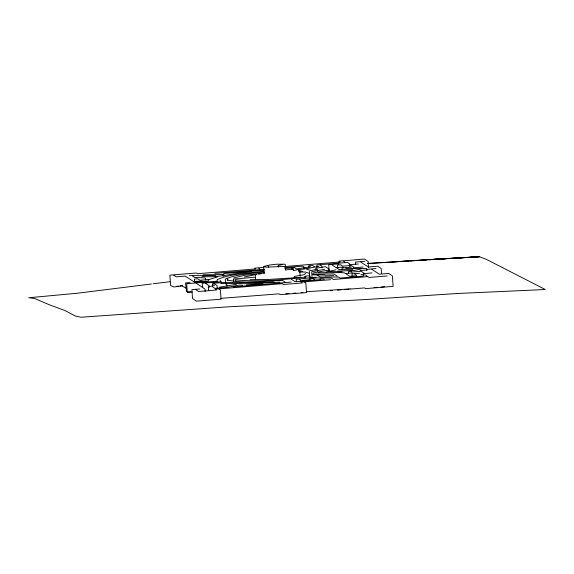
<?xml version="1.0" encoding="UTF-8"?>
<svg xmlns="http://www.w3.org/2000/svg" width="574" height="574" viewBox="0 0 574 574"><rect width="100%" height="100%" fill="white"/><g stroke="black" fill="none" stroke-linecap="round" stroke-linejoin="round"><path stroke-width="0.86" d="M216.936 280.406L217.302 279.574C231.867 273.317 248.406 273.36 263.925 271.136M264.069 273.518L263.566 266.472L270.002 264.966L276.424 264.234L284.819 264.205L285.264 264.514L285.572 268.919M208.785 279.825L208.089 281.095L194.557 282.207L193.897 281.777M305.806 273.396L303.732 274.774L294.175 276.46L294.29 278.182M233.74 277.902L245.17 275.197L254.311 274.279M282.681 264.492L278.196 265.497L278.311 267.089M244.495 276.991L256.305 274.451M217.79 276.754L209.345 279.473L199.953 280.248L197.664 278.749L194.471 279.014L194.643 281.454M214.396 285.457L208.312 286.857L208.563 290.379M325.989 271.94L335.998 269.809M337.942 271.057L353.893 270.505L361.003 269.012M351.589 270.964L348.518 271.624L348.64 273.281M201.818 276.819L203.182 276.539C219.39 277.895 235.003 272.765 251.075 271.653M219.541 287.194L236.56 284.266M324.69 269.271L311.66 271.76L312.091 277.845M313.052 273.03L326.649 270.426L328.988 270.648M203.074 274.81L223.035 274.53L223.15 276.194M306.164 276.955C282.874 279.911 259.061 282.178 235.591 279.861L235.713 281.576M318.95 266.415L303.036 269.199L297.684 269.529M310.577 266.774L296.586 268.912L294.706 267.678L285.063 268.474M258.637 274.092L261.105 273.741M264.542 272.959L255.222 274.221L255.617 279.76M300.173 276.18L299.764 270.419L298.458 271.402L298.322 269.515L293.321 270.627L293.206 268.991L285.371 270.045L285.12 266.465L284.46 266.386L265.812 267.183L264.7 266.451M176.892 286.311L178.528 286.089M180.164 285.866L182.611 285.536M151.436 284.008L77.103 293.249L28.7 297.762L34.49 298.415L49.4 304.801L65.185 310.642L75.266 316.001L81.142 317.235L227.361 306.882L367.037 299.47L456.89 293.515L545.3 289.526L486.393 259.369L479.405 256.765L447.426 258.565M153.193 283.786L169.882 281.705M264.284 271.947C251.297 273.827 237.528 273.834 225.324 279.036L225.56 282.394M316.267 277.134L296.206 279.316L296.378 281.798M217.697 281.152L186.694 283.707L187.289 292.137L190.783 291.843M192.197 292.044L187.289 292.137M254.526 268.18L264.105 267.391M255.667 268.926L197.485 273.726L196.373 272.994L169.875 275.176L170.614 285.601L174.066 286.993L181.929 285.931L186.442 288.349M285.335 266.479L340.31 261.952M214.798 273.389L264.657 269.278M284.984 267.599L302.67 266.142L303.897 266.953L304.019 268.603M364.87 261.292L355.471 262.067L355.65 264.585M264.09 270.203L223.76 273.533L223.939 276.051M358.384 263.975L349.925 264.671L350.047 266.379M351.439 267.204L342.047 267.972L342.169 269.715M353.125 267.879L363.084 267.053M190.051 282.58L185.538 282.953L186.485 291.563M366.564 269.335L375.956 268.56M360.07 270.541L367.468 269.931M212.732 283.291C232.965 281.432 253.364 283.635 273.654 281.777L274.071 282.049M359.597 273.246L351.955 273.877L352.142 276.489M372.06 272.944L363.292 273.662L363.407 275.312M246.282 284.919L263.007 283.542M301.594 280.435L310.993 279.667M199.788 288.966L191.895 289.619L192.52 298.458L196.294 301.149L221.04 299.197L220.394 290.042L219.304 289.325M233.209 286.871L291.269 282.085M320.888 279.588L295.086 281.719L291.42 279.316M363.32 276.123L340.081 278.038L338.56 277.041L320.07 277.005L317.142 275.082M215.315 289.203L282.257 283.678L283.491 284.489L302.276 282.939M301.041 282.128L330.502 279.703M216.542 290.006L198.561 291.492L195.942 289.77M387.206 275.936L369.039 277.436L367.805 276.625L333.458 279.459L331.334 278.067L316.654 277.924L309.264 278.534L309.386 280.212M330.437 290.724L332.217 290.58M337.562 290.135L341.128 289.841M344.687 289.547L349.143 289.181M350.929 289.038L364.533 287.911L365.624 288.629L393.118 286.361L392.379 275.864L388.677 273.432L379.285 274.207L371.773 269.285M374.104 287.581L377.563 287.294M381.028 287.007L384.487 286.72M220.811 298.351L279.1 293.838L280.198 294.613L306.516 292.611L305.842 282.996L304.744 282.279M293.185 293.271L295.847 293.056M301.178 292.64L302.95 292.503M299.212 272.04L305.476 272.054L309.451 273.396L309.68 276.833M285.795 293.823L289.081 293.572M350.8 288.866L306.545 291.728M367.202 263.466L479.405 256.765L433.571 259.355L473.93 256.958M392.695 261.902L439.017 258.939M279.847 282.157L246.748 283.649L220.782 283.348M367.712 263.538L399.619 261.55M401.398 261.435L408.523 260.991M410.302 260.883L417.427 260.438M419.207 260.331L426.331 259.886M428.993 259.721L436.018 259.283M437.768 259.168L445.675 258.68M325.3 275.829L333.896 275.606M318.211 272.707L340.798 272.593L344.515 272.865L345.469 273.489L351.79 272.973L352.336 273.324M312.407 274.085L333.874 273.992L337.146 276.144M189.305 275.628L215.673 275.613L215.788 277.235M291.492 268.984L293.206 268.991M352.845 269.68L339.055 269.529L336.723 268.008M330.186 271.595L342.197 271.739M250.085 279.689L268.467 279.452L300.632 277.414M312.737 274.824L324.941 275.054M319.948 278.971L323.499 279.129L324.26 279.624M360.895 274.53L365.459 275.003L367.209 276.151M300.051 270.777L302.763 271.452M267.929 265.755L268.51 265.877L268.625 267.47M306.408 269.062L310.986 270.512L317.042 269.393L317.601 269.758L317.723 271.48M360.723 262.038L368.278 266.996L377.678 266.221L381.172 268.51L381.531 273.669M364.016 273.138L361.175 271.28L351.783 272.047L351.101 271.602M353.921 267.29L351.123 265.453L342.778 266.142L340.655 264.75L337.519 265.009L337.699 267.549M343.611 261.22L344.845 262.031M345.57 267.979L346.431 268.539L366.406 268.524L366.521 270.196M354.617 273.913L356.497 275.14L356.612 276.783M338.71 264.363L338.1 263.961L328.708 264.736L329.175 271.409M343.424 267.455L342.836 267.068L336.134 267.62L332.009 264.915M356.705 276.194L356.067 275.771L349.738 276.295L346.007 273.848M320.149 265.03L321.892 266.178L322.014 267.85M314.401 266.652L312.371 265.317L308.805 265.611L308.92 267.254M312.952 278.591L314.774 279.789M310.362 277.027L308.561 275.85L304.93 276.151L305.045 277.78M299.542 279.244L300.259 279.71L300.374 281.382M285.249 282.229L282.43 280.377C264.313 280.858 245.615 283.936 227.727 280.069L227.62 278.928L227.742 280.607M258.687 268.223L259.922 269.034M225.977 284.051L226.83 284.611L226.96 286.369M221.571 282.092L220.99 281.712L202.199 283.262L202.5 287.495M212.28 286.677L214.891 288.385L227.29 287.366L238.913 285.099L242.278 285.113L242.393 286.749M202.227 281.088L193.395 281.447L185.244 276.101L176.225 276.847L173.757 275.226M205.607 283.413L209.101 285.701L209.223 287.445M192.498 275.979L194.586 277.35L204.904 277.952L205.571 278.318L205.686 279.947M196.107 283.226L204.961 289.031L205.148 291.707M220.079 280.464L220.782 281.188M254.827 277.206L233.324 279.136L233.503 281.683M368.494 267.369L368.077 261.435L364.44 259.046L339.076 261.141L339.191 262.777M349.817 266.429L349.638 263.889L347.471 262.462L316.776 264.994L316.956 267.47M329.002 271.531L328.816 268.933L325.372 266.673L315.779 268.345L315.901 270.038M309.372 271.244L309.802 277.292M217.245 288.198L217.058 285.565L214.619 283.965L212.394 284.144L212.516 285.874"/></g></svg>
